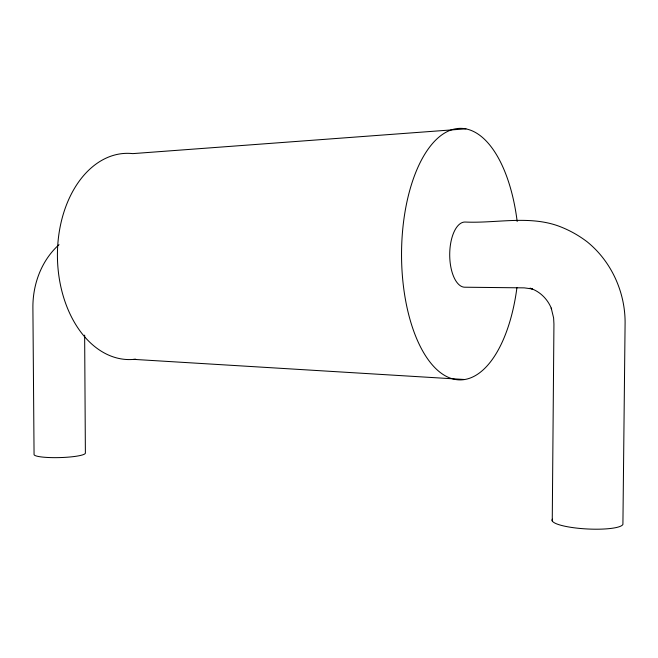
<?xml version="1.0" encoding="UTF-8"?>
<svg xmlns="http://www.w3.org/2000/svg" width="658" height="658" viewBox="0 0 658 658"><rect width="100%" height="100%" fill="white"/><g stroke="black" fill="none" stroke-linecap="round" stroke-linejoin="round"><path stroke-width="0.99" d="M552.251 521.004L553.937 324.065L553.617 317.978L551.223 308.059L551.618 309.087C547.941 299.374 539.947 291.247 529.929 288.204L532.486 288.944M59.039 244.669C41.454 260.428 32.694 284.314 32.9 307.648L34.06 454.291A25.687 3.825 -1.6 0 0 59.08 457.606A25.687 3.825 -1.6 0 0 85.384 453.082L84.643 335.128M465.954 128.836L132.784 153.618A103.133 70.974 89 0 0 57.435 257.146A103.133 70.974 89 0 0 135.671 359.169M133.755 359.375L464.507 379.501M532.338 288.961L524.261 287.867L465.041 287.217A32.596 15.183 -89.9 0 1 449.71 254.366A32.596 15.183 -89.9 0 1 465.42 222.05C497.481 223.481 531.541 214.549 562.22 227.487C571.103 231.131 579.427 235.942 587.068 241.741C611.2 261.177 625.182 291.864 625.1 322.733L622.912 524.377A35.573 7.008 3 0 1 583.268 528.719A35.573 7.008 3 0 1 552.407 519.195M516.933 287.628A125.768 58.792 -89.9 0 1 426.162 356.718A125.768 58.792 -89.9 0 1 426.919 150.879A125.768 58.792 -89.9 0 1 517.172 221.483"/></g></svg>
